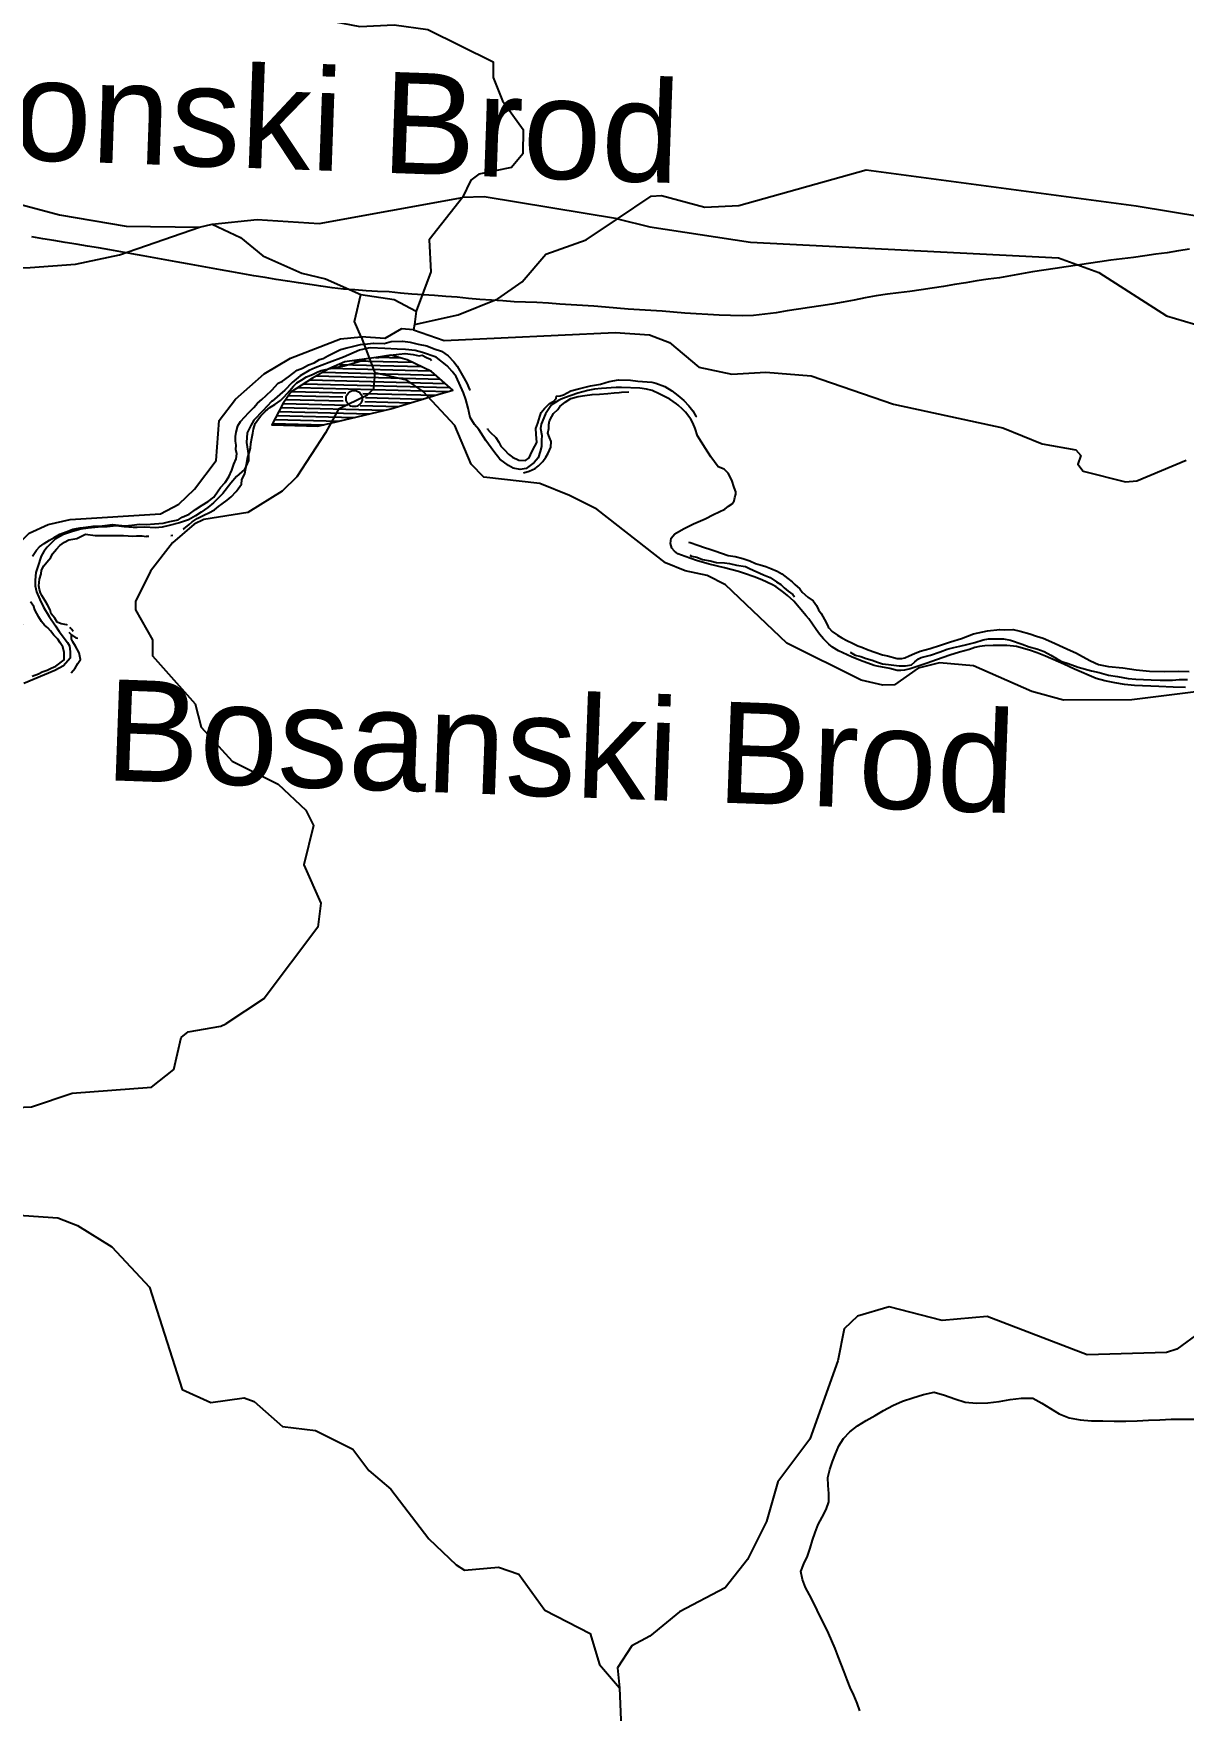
# Model space of a CAD drawing. Header units: metres. Extents: x 13.21 to 19.52, y 42.14 to 46.62.
# Drawn here: x 17.9286 to 18.1841, y 44.8493 to 45.2219 of the extents above; entities that cross this region are included whole.
import ezdxf

# ---------------------------------------------------------------- set-up
doc = ezdxf.new("R2010")
doc.units = ezdxf.units.M
doc.header["$MEASUREMENT"] = 0
for name, color, linetype in [('CESTE', 5, 'Continuous'), ('grad_ino', 252, 'Continuous'), ('hr', 9, 'Continuous'), ('naziv_ino', 252, 'Continuous'), ('naziv_veci', 1, 'Continuous'), ('PRUGE', 7, 'Continuous'), ('RIJEKE', 4, 'Continuous')]:
    doc.layers.add(name, color=color, linetype=linetype)
doc.styles.get("Standard").update_dxf_attribs({"font": 'arial.ttf'})

# ---------------------------------------------------------------- blocks, each defined once
blk = doc.blocks.new('*X54')
at = {"color": 0}
for p, q in [((17.99654, 45.14837), (18.01475, 45.14788)), ((17.99977, 45.14918), (18.01278, 45.14884)), ((18.0051, 45.14994), (18.01023, 45.1498)), ((17.98872, 45.14407), (18.02112, 45.14322)), ((17.99006, 45.14494), (18.02005, 45.14415)), ((17.99149, 45.1458), (18.01899, 45.14507)), ((17.99299, 45.14666), (18.01792, 45.146)), ((17.99457, 45.14752), (18.01673, 45.14693)), ((17.98468, 45.14058), (17.9974, 45.14024)), ((17.9853, 45.14146), (17.99734, 45.14115)), ((17.98605, 45.14234), (17.99799, 45.14203)), ((17.98738, 45.14321), (18.0207, 45.14233)), ((18.00179, 45.14193), (18.01794, 45.1415)), ((18.00235, 45.14101), (18.01518, 45.14067)), ((17.98267, 45.13703), (17.99989, 45.13658)), ((17.98313, 45.13792), (18.00327, 45.13739)), ((17.98359, 45.13881), (18.00665, 45.1382)), ((17.98407, 45.13969), (17.99835, 45.13932)), ((18.00115, 45.13925), (18.00966, 45.13902)), ((18.00219, 45.14012), (18.01242, 45.13985)), ((17.98176, 45.13525), (17.99312, 45.13496)), ((17.98222, 45.13614), (17.99651, 45.13577))]:
    blk.add_line(p, q, dxfattribs=at)

msp = doc.modelspace()

# ---------------------------------------------------------------- linework, layer by layer
at = {"layer": 'CESTE'}
for p, q in [((17.99207, 45.17966), (18.0239, 45.18545)), ((17.96546, 45.17882), (17.96826, 45.17953)), ((17.99345, 45.16741), (18.00133, 45.16388)), ((18.01358, 45.16018), (18.01328, 45.15723)), ((18.01328, 45.15723), (18.01302, 45.15603)), ((18.0014, 45.15447), (18.00441, 45.14647)), ((17.97024, 45.00132), (17.97132, 45.00189))]:
    msp.add_line(p, q, dxfattribs=at)
for points in [[(17.99376, 45.22487), (18.00111, 45.22344), (18.00872, 45.22382), (18.0162, 45.22279), (18.03071, 45.21561), (18.03069, 45.21212), (18.0328, 45.20693), (18.03738, 45.20052), (18.03734, 45.19516), (18.03478, 45.1921), (18.02752, 45.1906), (18.02578, 45.18926), (18.0239, 45.18545)], [(17.86354, 45.179), (17.87115, 45.17859), (17.90265, 45.19026), (17.90762, 45.19097), (17.91491, 45.18949), (17.92248, 45.18477), (17.93438, 45.18159), (17.94922, 45.1791), (17.96546, 45.17882)], [(18.05836, 45.18072), (18.06582, 45.18571), (18.06811, 45.18587), (18.07772, 45.18332), (18.08533, 45.18368), (18.11363, 45.19157), (18.17358, 45.18358), (18.20322, 45.17871), (18.20827, 45.179), (18.22273, 45.18222), (18.23761, 45.17975), (18.2462, 45.18065)], [(18.0239, 45.18545), (18.01648, 45.17607), (18.01685, 45.16892), (18.01358, 45.16018)], [(18.05836, 45.18072), (18.02871, 45.18559), (18.0239, 45.18545)], [(17.81334, 45.1565), (17.83559, 45.16023), (17.86211, 45.16648), (17.87705, 45.16867), (17.88969, 45.16956), (17.92782, 45.16988), (17.93792, 45.17066), (17.94767, 45.17267), (17.96546, 45.17882)], [(17.96826, 45.17953), (17.97832, 45.18055), (17.99207, 45.17966)], [(17.96826, 45.17953), (17.97458, 45.17655), (17.97953, 45.17245), (17.9882, 45.16867), (17.99345, 45.16741)], [(18.01328, 45.15723), (18.02295, 45.15938), (18.03173, 45.16296), (18.0372, 45.1667), (18.04241, 45.17284), (18.05142, 45.17603), (18.05836, 45.18072)], [(18.05836, 45.18072), (18.06555, 45.17894), (18.0879, 45.17552), (18.15629, 45.17206), (18.1653, 45.16881), (18.1803, 45.15915), (18.19433, 45.15501), (18.20195, 45.15476), (18.2273, 45.15595), (18.23997, 45.1556), (18.25726, 45.1527), (18.26909, 45.14944), (18.29122, 45.14544), (18.30642, 45.14486), (18.3343, 45.14584), (18.34443, 45.14529), (18.35902, 45.1422), (18.38269, 45.13573), (18.41316, 45.12998)], [(18.0014, 45.15447), (17.99991, 45.15789), (18.00133, 45.16388)], [(18.00133, 45.16388), (18.00874, 45.16278), (18.01358, 45.16018)], [(18.01302, 45.15603), (18.01038, 45.15623), (18.00666, 45.15411), (18.0014, 45.15447)], [(18.01302, 45.15603), (18.01985, 45.15368), (18.05785, 45.15542), (18.06542, 45.15492), (18.06988, 45.15326), (18.07645, 45.14778), (18.08374, 45.1462), (18.09133, 45.14667), (18.10141, 45.14584), (18.11963, 45.1395), (18.14395, 45.1343), (18.1527, 45.1307), (18.1602, 45.12935), (18.16129, 45.1281), (18.16065, 45.12623), (18.16178, 45.12463), (18.17124, 45.12225), (18.17376, 45.12251), (18.18472, 45.12706)], [(17.9644, 45.12066), (17.96919, 45.12698), (17.96988, 45.13591), (17.97348, 45.14065), (17.97985, 45.14625), (17.98566, 45.14972), (17.99678, 45.15405), (18.0014, 45.15447)], [(18.00441, 45.14647), (18.00414, 45.14293), (18.00269, 45.14143), (17.99638, 45.13842), (17.99349, 45.13315)], [(18.04771, 45.11927), (18.04108, 45.12191), (18.02866, 45.12328), (18.0258, 45.12618), (18.02217, 45.13481), (18.01518, 45.14232), (18.01156, 45.14486), (18.00441, 45.14647)], [(17.99349, 45.13315), (17.98707, 45.12337), (17.98387, 45.12017)], [(17.92613, 45.09052), (17.9225, 45.10098), (17.92465, 45.10799), (17.92761, 45.11088), (17.93189, 45.11281), (17.93673, 45.1139), (17.95685, 45.11514), (17.96085, 45.11731), (17.9644, 45.12066)], [(17.98387, 45.12017), (17.97623, 45.11549), (17.96643, 45.11393), (17.96433, 45.11289), (17.95945, 45.10874), (17.95459, 45.10244), (17.95126, 45.09566), (17.95127, 45.09387), (17.955, 45.08718), (17.95506, 45.08362), (17.96452, 45.07292), (17.96588, 45.06776), (17.97271, 45.0602), (17.98297, 45.05509), (17.98912, 45.04935), (17.99081, 45.04595), (17.98867, 45.03719), (17.99245, 45.02866), (17.99176, 45.02331), (17.97987, 45.00747), (17.97132, 45.00189)], [(18.1951, 45.07666), (18.17264, 45.07387), (18.15746, 45.07377), (18.15039, 45.07569), (18.13744, 45.08136), (18.1299, 45.08205), (18.12516, 45.08085), (18.1199, 45.07716), (18.11726, 45.07712), (18.1125, 45.07818), (18.09596, 45.08644), (18.08234, 45.09939), (18.07826, 45.1015), (18.07337, 45.1025), (18.06902, 45.10431), (18.05377, 45.11619), (18.04771, 45.11927)], [(17.9183, 44.98204), (17.92308, 44.98319), (17.92818, 44.98343), (17.93718, 44.98647), (17.95479, 44.98775), (17.95975, 44.9917), (17.96141, 44.9988), (17.96296, 45.00011), (17.97024, 45.00132)], [(17.9188, 44.95978), (17.93397, 44.95877), (17.93839, 44.95705), (17.94598, 44.95228), (17.9544, 44.94336), (17.96166, 44.92058), (17.96799, 44.91771), (17.97541, 44.91878), (17.97759, 44.91793), (17.98395, 44.91238), (17.99122, 44.91149), (17.99953, 44.90736), (18.00309, 44.90262), (18.00798, 44.8985), (18.01641, 44.88743), (18.02251, 44.88166), (18.02439, 44.88049), (18.03188, 44.88113), (18.0364, 44.87957), (18.0422, 44.87161), (18.05226, 44.86644), (18.05433, 44.85948), (18.05876, 44.85432)], [(18.18785, 44.93343), (18.18265, 44.92958), (18.18034, 44.92883), (18.1627, 44.92833), (18.14045, 44.93684), (18.1305, 44.93595), (18.11873, 44.93896), (18.11169, 44.93691), (18.10874, 44.93408), (18.10731, 44.92697), (18.10111, 44.90955), (18.09396, 44.90008), (18.09142, 44.89128), (18.08724, 44.88281), (18.08227, 44.87658), (18.07214, 44.87122), (18.06555, 44.86582), (18.06154, 44.86364), (18.05834, 44.85876), (18.05876, 44.85432)], [(18.05876, 44.85432), (18.05924, 44.84359), (18.06645, 44.83625), (18.06697, 44.83266), (18.06596, 44.83107), (18.05883, 44.82596), (18.05181, 44.81851), (18.04906, 44.81349), (18.04744, 44.8064), (18.04077, 44.79883), (18.03892, 44.79177), (18.03937, 44.77562), (18.03704, 44.76319), (18.04043, 44.75832), (18.04226, 44.75733), (18.06505, 44.75721), (18.08941, 44.75258), (18.09175, 44.73653), (18.08776, 44.72809)]]:
    msp.add_lwpolyline(points, dxfattribs=at)
at = {"layer": 'grad_ino'}
msp.add_lwpolyline([(17.99175, 45.13463), (18.00797, 45.13852), (18.0184, 45.14164), (18.02178, 45.14265), (18.01699, 45.1468), (18.0116, 45.14941), (18.00799, 45.15045), (18.0047, 45.14987), (17.99779, 45.1489), (17.9942, 45.14736), (17.9906, 45.14528), (17.98579, 45.14218), (17.98399, 45.13958), (17.98158, 45.13491)], close=True, dxfattribs=at)
msp.add_circle((17.99983, 45.14078), 0.0018, dxfattribs=at)
at = {"layer": 'hr'}
msp.add_lwpolyline([(18.18451, 45.07661), (18.18181, 45.07666), (18.17859, 45.07677), (18.17318, 45.07705), (18.17098, 45.07727), (18.16884, 45.0776), (18.16659, 45.07808), (18.1647, 45.0786), (18.15986, 45.08069), (18.15754, 45.08175), (18.15345, 45.08352), (18.15157, 45.08428), (18.14989, 45.08487), (18.14696, 45.08569), (18.14631, 45.08578), (18.14487, 45.08588), (18.14179, 45.08591), (18.13999, 45.08586), (18.13876, 45.08566), (18.13775, 45.08545), (18.13657, 45.08505), (18.1343, 45.08442), (18.13216, 45.08378), (18.12924, 45.08275), (18.12713, 45.08197), (18.12335, 45.08076), (18.12211, 45.08043), (18.12133, 45.08032), (18.12049, 45.08036), (18.11883, 45.0808), (18.11606, 45.08132), (18.11534, 45.0815), (18.11235, 45.08261), (18.11034, 45.0834), (18.10742, 45.08475), (18.10608, 45.08557), (18.10529, 45.0862), (18.10414, 45.08739), (18.10323, 45.08845), (18.10249, 45.08943), (18.10088, 45.09187), (18.10029, 45.09251), (18.0975, 45.09574), (18.09615, 45.09704), (18.09528, 45.09771), (18.09357, 45.09892), (18.09282, 45.09936), (18.09045, 45.10047), (18.0887, 45.1012), (18.08656, 45.10194), (18.08521, 45.10235), (18.08212, 45.10315), (18.0787, 45.10399), (18.0759, 45.10482), (18.07339, 45.10567), (18.07174, 45.10629), (18.07102, 45.10687), (18.07039, 45.10751), (18.0701, 45.10856), (18.07024, 45.10977), (18.07107, 45.11073), (18.07298, 45.11185), (18.07522, 45.11291), (18.0778, 45.11403), (18.07967, 45.11498), (18.08223, 45.11621), (18.08301, 45.11685), (18.08379, 45.11739), (18.08424, 45.11804), (18.08443, 45.11882), (18.08464, 45.11953), (18.08465, 45.12007), (18.08427, 45.12104), (18.08378, 45.12265), (18.08292, 45.1242), (18.08203, 45.12508), (18.08074, 45.12562), (18.07912, 45.12784), (18.0779, 45.12969), (18.07615, 45.1325), (18.07561, 45.13411), (18.07512, 45.1354), (18.07461, 45.13621), (18.07343, 45.13774), (18.07279, 45.1384), (18.07183, 45.13929), (18.07148, 45.13959), (18.06996, 45.14061), (18.06921, 45.14104), (18.0676, 45.14183), (18.06605, 45.14253), (18.0648, 45.14283), (18.0633, 45.14308), (18.05927, 45.14323), (18.05805, 45.14324), (18.05482, 45.14302), (18.0532, 45.14284), (18.05178, 45.14256), (18.04954, 45.14196), (18.04657, 45.14096), (18.04568, 45.14053), (18.04527, 45.14034), (18.0444, 45.13986), (18.0437, 45.13938), (18.04308, 45.13851), (18.04238, 45.1374), (18.0414, 45.13506), (18.04126, 45.13409), (18.04151, 45.13254), (18.04144, 45.13151), (18.04146, 45.13016), (18.0412, 45.12902), (18.04072, 45.12762), (18.03985, 45.12655), (18.03805, 45.1252), (18.03672, 45.12501), (18.03519, 45.12528), (18.03411, 45.12587), (18.03219, 45.12728), (18.03085, 45.12902), (18.02907, 45.13143), (18.02755, 45.13388), (18.02656, 45.13504), (18.02562, 45.13658), (18.02518, 45.13862), (18.02466, 45.14055), (18.02415, 45.14204), (18.02248, 45.14565), (18.02162, 45.14681), (18.02051, 45.14805), (18.01808, 45.15), (18.01501, 45.15102), (18.01336, 45.15145), (18.01123, 45.15167), (18.00942, 45.15177), (18.00664, 45.15192), (18.00345, 45.15208), (18.00296, 45.15197), (18.00105, 45.15152), (17.99749, 45.14996), (17.9943, 45.14878), (17.99119, 45.14757), (17.98986, 45.14701), (17.98784, 45.14582), (17.98609, 45.14435), (17.98446, 45.14263), (17.98159, 45.14019), (17.9815, 45.1401), (17.97954, 45.13807), (17.97755, 45.13594), (17.97685, 45.1348), (17.97605, 45.13315), (17.97592, 45.13104), (17.9764, 45.12816), (17.97633, 45.12702), (17.9755, 45.12502), (17.97368, 45.12344), (17.97242, 45.12198), (17.97065, 45.11965), (17.96973, 45.11869), (17.96859, 45.11764), (17.96731, 45.1166), (17.96587, 45.11555), (17.96457, 45.11469), (17.96302, 45.11384), (17.96102, 45.11315), (17.95872, 45.11257), (17.95717, 45.11222), (17.95572, 45.11209), (17.95329, 45.11219), (17.95165, 45.11212), (17.95072, 45.11213), (17.94877, 45.11227), (17.94693, 45.11249), (17.94495, 45.11231), (17.943, 45.11221), (17.94074, 45.11198), (17.93912, 45.11175), (17.93727, 45.11126), (17.93523, 45.11054), (17.93342, 45.10953), (17.93265, 45.10882), (17.93166, 45.10778), (17.93088, 45.10679), (17.93029, 45.10576), (17.92957, 45.10348), (17.92914, 45.10211), (17.92897, 45.1004), (17.92899, 45.09914), (17.92929, 45.09784), (17.92997, 45.09613), (17.93083, 45.09444), (17.9321, 45.09237), (17.93351, 45.09027), (17.93428, 45.08903), (17.93614, 45.08656), (17.93656, 45.08581), (17.93675, 45.08452), (17.93676, 45.0831), (17.93523, 45.08139), (17.93335, 45.08039), (17.92648, 45.07748)], dxfattribs=at)
at = {"layer": 'PRUGE'}
for points in [[(18.18543, 45.17398), (18.18295, 45.17357), (18.18047, 45.17316), (18.17796, 45.17288), (18.17548, 45.17252), (18.173, 45.17212), (18.17048, 45.17185), (18.16798, 45.17152), (18.1655, 45.17113), (18.16302, 45.17075), (18.16054, 45.17038), (18.15805, 45.17001), (18.15556, 45.16964), (18.15306, 45.16928), (18.15058, 45.16891), (18.1481, 45.16849), (18.14565, 45.16803), (18.14319, 45.16756), (18.14069, 45.16727), (18.1382, 45.1669), (18.13574, 45.16646), (18.13325, 45.16608), (18.13077, 45.1657), (18.12829, 45.1653), (18.12579, 45.16495), (18.1233, 45.16459), (18.12081, 45.16424), (18.1183, 45.16397), (18.11581, 45.16362), (18.11334, 45.16318), (18.1109, 45.16267), (18.10845, 45.1622), (18.10599, 45.16175), (18.1035, 45.16138), (18.10102, 45.16101), (18.09853, 45.16064), (18.09605, 45.16024), (18.09357, 45.15984), (18.09108, 45.15949), (18.08855, 45.15925), (18.08602, 45.15918), (18.08348, 45.15924), (18.08094, 45.15933), (18.0784, 45.15944), (18.07586, 45.15958), (18.07334, 45.15978), (18.07081, 45.15999), (18.06829, 45.16019), (18.06576, 45.16035), (18.06322, 45.16049), (18.06068, 45.16064), (18.05817, 45.16088), (18.05565, 45.16111), (18.05311, 45.1613), (18.05058, 45.16144), (18.04805, 45.16159), (18.04552, 45.16174), (18.04299, 45.16195), (18.04045, 45.16209), (18.03792, 45.16218), (18.03538, 45.16229), (18.03285, 45.16246), (18.03032, 45.16265), (18.02778, 45.16276), (18.02526, 45.16299), (18.02275, 45.16327), (18.02023, 45.16347), (18.01769, 45.16365), (18.01516, 45.16383), (18.01263, 45.16395), (18.0101, 45.16417), (18.0076, 45.16447), (18.00506, 45.16455), (18.00253, 45.1647), (18, 45.16492), (17.99747, 45.16508), (17.99496, 45.16535), (17.99247, 45.16571), (17.98998, 45.16608), (17.98749, 45.16646), (17.985, 45.16685), (17.98253, 45.16724), (17.98005, 45.16765), (17.97758, 45.16807), (17.97511, 45.16849), (17.97264, 45.16892), (17.97017, 45.16935), (17.9677, 45.16979), (17.96524, 45.17024), (17.96278, 45.17069), (17.96031, 45.17115), (17.95786, 45.1716), (17.95539, 45.17206), (17.95294, 45.17251), (17.95047, 45.17296), (17.94801, 45.1734), (17.94554, 45.17383), (17.94306, 45.17426), (17.94059, 45.17466), (17.93811, 45.17507), (17.93563, 45.17548), (17.93315, 45.17587), (17.93068, 45.17628), (17.9282, 45.17671)], [(18.11221, 44.84923), (18.1116, 44.85096), (18.11082, 44.85269), (18.11006, 44.8544), (18.1094, 44.85613), (18.10872, 44.85787), (18.10803, 44.85959), (18.10735, 44.86132), (18.10667, 44.86305), (18.10598, 44.86479), (18.10522, 44.8665), (18.1044, 44.8682), (18.10355, 44.86989), (18.10271, 44.87158), (18.10187, 44.87328), (18.10102, 44.87497), (18.10013, 44.87665), (18.09942, 44.87839), (18.09908, 44.88016), (18.09976, 44.88189), (18.10053, 44.8836), (18.10118, 44.88534), (18.10166, 44.88711), (18.10223, 44.88886), (18.10293, 44.89059), (18.10383, 44.89227), (18.10468, 44.89396), (18.10532, 44.89569), (18.10532, 44.89749), (18.10517, 44.89929), (18.1051, 44.90109), (18.10554, 44.90286), (18.10613, 44.90461), (18.10681, 44.90633), (18.1075, 44.90807), (18.10853, 44.90971), (18.10993, 44.9112), (18.11166, 44.91252), (18.11357, 44.9137), (18.11556, 44.91481), (18.11748, 44.91598), (18.1195, 44.91707), (18.12165, 44.91801), (18.12395, 44.91876), (18.12631, 44.91949), (18.12869, 44.92001), (18.12869, 44.92001), (18.13102, 44.91937), (18.1333, 44.91851), (18.1356, 44.91777), (18.13812, 44.91758), (18.14065, 44.91767), (18.14316, 44.91793), (18.14562, 44.91837), (18.14814, 44.91869), (18.14814, 44.91869), (18.15065, 44.91868), (18.15265, 44.91761), (18.15455, 44.91637), (18.1565, 44.91524), (18.15872, 44.91435), (18.16111, 44.91384), (18.16366, 44.91368), (18.16619, 44.91362), (18.16872, 44.9136), (18.17125, 44.91361), (18.17378, 44.91367), (18.1763, 44.91379), (18.17883, 44.91391), (18.18135, 44.914), (18.18389, 44.91403), (18.18642, 44.91404)]]:
    msp.add_lwpolyline(points, dxfattribs=at)
at = {"layer": 'RIJEKE'}
for points in [[(17.92835, 45.10579), (17.92925, 45.10711), (17.92993, 45.10782), (17.93097, 45.10858), (17.93217, 45.10932), (17.93318, 45.10994), (17.93442, 45.11063), (17.93582, 45.11115), (17.93737, 45.11178), (17.93899, 45.11204), (17.94023, 45.11221), (17.94185, 45.11245), (17.94389, 45.11253), (17.94616, 45.11278), (17.94616, 45.11278), (17.94891, 45.11251), (17.95043, 45.11266), (17.95214, 45.11284), (17.95363, 45.11283), (17.95548, 45.11291), (17.95643, 45.11298), (17.95744, 45.11312), (17.95886, 45.11347), (17.96073, 45.11381), (17.96166, 45.11441), (17.96316, 45.11509), (17.96458, 45.11613), (17.96608, 45.1171), (17.96741, 45.11787), (17.96863, 45.11884), (17.96959, 45.12024), (17.97012, 45.12103), (17.97115, 45.12216), (17.97197, 45.12339), (17.97263, 45.12488), (17.9731, 45.12617), (17.97362, 45.12737), (17.9738, 45.12853), (17.97355, 45.12946), (17.97359, 45.13045), (17.97349, 45.13134), (17.97351, 45.13233), (17.97365, 45.13334), (17.97398, 45.13469), (17.97457, 45.13566), (17.97555, 45.13672), (17.97634, 45.13761), (17.97752, 45.1388), (17.97839, 45.13978), (17.97931, 45.14056), (17.98029, 45.14148), (17.98154, 45.14261), (17.98294, 45.14417), (17.98392, 45.14467), (17.98528, 45.14558), (17.98717, 45.14709), (17.98835, 45.14751), (17.98972, 45.14828), (17.99096, 45.14874), (17.99212, 45.14944), (17.99292, 45.14969), (17.99396, 45.15029), (17.99603, 45.15127), (17.99678, 45.15171), (17.99821, 45.15205), (17.9995, 45.15237), (18.00125, 45.15275), (18.00208, 45.15284), (18.00419, 45.15306), (18.00419, 45.15306), (18.00652, 45.15299), (18.00808, 45.15342), (18.01063, 45.15356), (18.01063, 45.15356), (18.01225, 45.15328), (18.01406, 45.15284), (18.01595, 45.15246), (18.01763, 45.1518), (18.01922, 45.15134), (18.0207, 45.15027), (18.02196, 45.14897), (18.02276, 45.14799), (18.02389, 45.14592), (18.02486, 45.14422), (18.02547, 45.14276)], [(17.96201, 45.11186), (17.96315, 45.11277), (17.96388, 45.1134), (17.96493, 45.11414), (17.96662, 45.11495), (17.96757, 45.11536), (17.96882, 45.11603), (17.96967, 45.1168), (17.97052, 45.11737), (17.97163, 45.11822), (17.97252, 45.11894), (17.97366, 45.1201), (17.97408, 45.12072), (17.97481, 45.12173), (17.97491, 45.12274), (17.97554, 45.12413), (17.97589, 45.12613), (17.97613, 45.12748), (17.97682, 45.12977), (17.97692, 45.1308), (17.97713, 45.13194), (17.9773, 45.13305), (17.97745, 45.13395), (17.97788, 45.13522), (17.97857, 45.13625), (17.97908, 45.1369), (17.98014, 45.13799), (17.98113, 45.13877), (17.98219, 45.13947), (17.98345, 45.14038), (17.98432, 45.14118), (17.98553, 45.14259), (17.98635, 45.14352), (17.98713, 45.14428), (17.98818, 45.14496), (17.98923, 45.14563), (17.99061, 45.14609), (17.99165, 45.14667), (17.99253, 45.14699), (17.99528, 45.14762), (17.9976, 45.14806)], [(17.9976, 45.14806), (17.99936, 45.14856), (18.00066, 45.14893), (18.00133, 45.14912), (18.00237, 45.14946)], [(18.00467, 45.14983), (18.00598, 45.14997), (18.00793, 45.15045), (18.00974, 45.15063), (18.01117, 45.15076), (18.01117, 45.15076), (18.01296, 45.1506), (18.01427, 45.15025), (18.01493, 45.15041), (18.01493, 45.15041), (18.01593, 45.14993), (18.01677, 45.14954), (18.01703, 45.14926)], [(18.02945, 45.13395), (18.03009, 45.13328), (18.03128, 45.13214), (18.03198, 45.13108), (18.03244, 45.13021), (18.03323, 45.12937), (18.03415, 45.12842), (18.03505, 45.12773), (18.03646, 45.12706), (18.03788, 45.12699), (18.03873, 45.12763), (18.03932, 45.12894), (18.04, 45.13018), (18.04039, 45.13098), (18.04024, 45.13283), (18.04021, 45.13409), (18.04064, 45.13533), (18.04109, 45.13681), (18.04142, 45.1377), (18.04215, 45.13854), (18.04322, 45.13969), (18.04425, 45.1403), (18.04472, 45.14088), (18.0448, 45.14129), (18.04558, 45.14138), (18.04634, 45.14162), (18.04796, 45.14252), (18.04995, 45.14304), (18.05237, 45.14359), (18.05458, 45.14397), (18.05649, 45.14455), (18.05857, 45.1449), (18.06127, 45.14488), (18.06127, 45.14488), (18.06284, 45.14467), (18.06595, 45.14445), (18.06686, 45.1442), (18.06883, 45.14346), (18.07041, 45.14251), (18.07178, 45.14148), (18.07307, 45.14035), (18.07422, 45.13914), (18.07507, 45.13803), (18.07577, 45.13689)], [(18.02547, 45.14276), (18.02559, 45.14265)], [(18.03746, 45.12428), (18.03875, 45.12467), (18.04005, 45.1252), (18.04078, 45.12581), (18.04177, 45.1268), (18.04241, 45.12773), (18.04293, 45.12865), (18.04353, 45.13001), (18.04363, 45.13122), (18.04321, 45.13212), (18.04289, 45.1331), (18.0431, 45.13412), (18.04309, 45.13499), (18.04323, 45.13582), (18.04379, 45.13677), (18.04414, 45.13743), (18.04508, 45.13837), (18.04555, 45.13903), (18.04669, 45.13994), (18.04798, 45.14078), (18.04961, 45.14121), (18.0511, 45.14143), (18.05271, 45.14168), (18.05437, 45.14178), (18.05623, 45.14191), (18.05759, 45.14202), (18.05871, 45.14214)], [(18.05871, 45.14214), (18.05927, 45.14216), (18.06085, 45.14224)], [(18.076, 45.13666), (18.07577, 45.13689)], [(18.02937, 45.1341), (18.02945, 45.13395)], [(17.93611, 45.09057), (17.93599, 45.09048), (17.93473, 45.09069), (17.93384, 45.09111), (17.93332, 45.09195), (17.93253, 45.09297), (17.93233, 45.09387), (17.93174, 45.09492), (17.93122, 45.09582), (17.93044, 45.09704), (17.93016, 45.09759), (17.92994, 45.09832), (17.92978, 45.0992), (17.92996, 45.10066), (17.93027, 45.10181), (17.93034, 45.10264), (17.9309, 45.1036), (17.93158, 45.10444), (17.93243, 45.10543), (17.9328, 45.10631), (17.93371, 45.10733), (17.93447, 45.1081), (17.93547, 45.10885), (17.93644, 45.10939), (17.93826, 45.10971), (17.94015, 45.11067), (17.94015, 45.11067), (17.94232, 45.11034), (17.944, 45.11035), (17.94546, 45.11035), (17.94682, 45.11037), (17.94857, 45.11036), (17.94857, 45.11036), (17.95064, 45.11021), (17.95154, 45.11029), (17.95154, 45.11029), (17.95271, 45.11024), (17.9536, 45.11014)], [(17.96182, 45.11178), (17.96201, 45.11186)], [(17.9542, 45.11014), (17.9536, 45.11014)], [(17.95914, 45.11034), (17.95956, 45.1104)], [(18.07409, 45.10888), (18.07449, 45.10876), (18.0762, 45.10817), (18.07766, 45.10771), (18.07885, 45.10735), (18.07998, 45.10698), (18.08147, 45.10645), (18.08293, 45.10594), (18.08452, 45.10566), (18.08616, 45.10526), (18.08773, 45.10473), (18.089, 45.10413), (18.09005, 45.10384), (18.09127, 45.10347), (18.09241, 45.10304), (18.09383, 45.1024), (18.09486, 45.10181), (18.09618, 45.10077), (18.09716, 45.10006), (18.09778, 45.09943), (18.09882, 45.09847), (18.0994, 45.09774), (18.10067, 45.09663), (18.10182, 45.09582), (18.10256, 45.09478), (18.10297, 45.09385), (18.10357, 45.09305), (18.104, 45.09232), (18.10471, 45.09102), (18.10518, 45.09008)], [(18.07439, 45.10601), (18.07478, 45.10577)], [(18.07478, 45.10577), (18.07599, 45.1055), (18.07725, 45.10504), (18.07894, 45.10472), (18.08037, 45.10432), (18.08212, 45.1043), (18.08212, 45.1043), (18.08325, 45.10415), (18.08476, 45.10378), (18.0868, 45.10347), (18.08764, 45.103), (18.09082, 45.10161), (18.09223, 45.10101), (18.09364, 45.10007), (18.09465, 45.09945), (18.09536, 45.09869), (18.0963, 45.09795), (18.0973, 45.09723), (18.09766, 45.0967)], [(17.92833, 45.07913), (17.92969, 45.07959), (17.93054, 45.08005), (17.93165, 45.08043), (17.93249, 45.08086), (17.93359, 45.08129), (17.93538, 45.08271), (17.93539, 45.08434), (17.93515, 45.08562), (17.93454, 45.08647), (17.93402, 45.0873), (17.93309, 45.08822), (17.93239, 45.08914), (17.93179, 45.08981), (17.93104, 45.09045), (17.93036, 45.09122), (17.92976, 45.09218), (17.92933, 45.09305), (17.92887, 45.09382), (17.92865, 45.09454), (17.92794, 45.09558)], [(17.93701, 45.08828), (17.9365, 45.08882)], [(17.93739, 45.08901), (17.93709, 45.08943), (17.93692, 45.08968), (17.93675, 45.08998)], [(17.93697, 45.07982), (17.93786, 45.08089), (17.93847, 45.08191), (17.93904, 45.08279), (17.93873, 45.08425), (17.93792, 45.08577), (17.93734, 45.08669), (17.93707, 45.08731), (17.93701, 45.08828)], [(17.93701, 45.08828), (17.93798, 45.08765), (17.93848, 45.08754)], [(18.10518, 45.09008), (18.10531, 45.08985)], [(18.10531, 45.08985), (18.10607, 45.08902), (18.10722, 45.08819), (18.1082, 45.08762), (18.10933, 45.08702), (18.11058, 45.0864), (18.11171, 45.08584), (18.11261, 45.08552), (18.11403, 45.08492), (18.11552, 45.08445), (18.1172, 45.08381), (18.11837, 45.08358), (18.1205, 45.08304), (18.12154, 45.08299), (18.12219, 45.08317), (18.12317, 45.08359), (18.12434, 45.08413), (18.12559, 45.08466), (18.12783, 45.08526), (18.13008, 45.086), (18.13234, 45.08672), (18.13478, 45.08747), (18.13746, 45.08847), (18.14055, 45.08918), (18.14327, 45.08944), (18.14327, 45.08944), (18.14442, 45.08937), (18.14622, 45.08948), (18.14622, 45.08948), (18.1478, 45.08912), (18.14993, 45.08848), (18.15145, 45.08802), (18.15291, 45.08753), (18.15478, 45.08673), (18.15817, 45.08518), (18.1603, 45.08418), (18.16165, 45.08345), (18.16346, 45.08247), (18.16518, 45.08171), (18.16744, 45.08124), (18.17061, 45.08096), (18.17358, 45.08054), (18.17656, 45.08024), (18.17983, 45.0801), (18.18288, 45.08019), (18.18538, 45.08017)], [(18.11003, 45.08441), (18.11112, 45.08375), (18.11244, 45.08347), (18.11357, 45.083), (18.1149, 45.08264), (18.11613, 45.08222), (18.11725, 45.08186), (18.11855, 45.08167), (18.12091, 45.08137), (18.12233, 45.08136), (18.1237, 45.08159), (18.12441, 45.08231), (18.12524, 45.08298), (18.12578, 45.08323), (18.12789, 45.08379), (18.13003, 45.08447), (18.13162, 45.08507), (18.13306, 45.0855), (18.13441, 45.08575), (18.13596, 45.08616), (18.13771, 45.0866), (18.1396, 45.08714), (18.14077, 45.08736), (18.14249, 45.08741), (18.1441, 45.0874), (18.1441, 45.0874), (18.14568, 45.0871), (18.14823, 45.08619), (18.14978, 45.08565), (18.1515, 45.08516), (18.15314, 45.08455), (18.15461, 45.08378), (18.15588, 45.08302), (18.15706, 45.08234), (18.15848, 45.08191), (18.16071, 45.08112), (18.16364, 45.0803), (18.16539, 45.07989), (18.16742, 45.07934), (18.16942, 45.07904), (18.17182, 45.07855), (18.17354, 45.0784), (18.17691, 45.07832), (18.17691, 45.07832), (18.17895, 45.07824), (18.18163, 45.07821), (18.18316, 45.07833), (18.185, 45.07836)]]:
    msp.add_lwpolyline(points, dxfattribs=at)

# ---------------------------------------------------------------- block references
at = {"layer": 'grad_ino'}
msp.add_blockref('*X54', (0, 0), dxfattribs=at)

# ---------------------------------------------------------------- texts
at = {"layer": 'naziv_ino'}
msp.add_text('Bosanski Brod', height=0.0224579, rotation=357.9116, dxfattribs=at).set_placement((17.94426, 45.05601))
at = {"layer": 'naziv_veci', "insert": (17.86357, 45.2185), "char_height": 0.0224579, "width": 0.2807235, "attachment_point": 1, "rotation": 357.9631}
msp.add_mtext('{\\fArial CE|b0|i0|c238|p34;Slavonski Brod}  ', dxfattribs=at)

doc.saveas('drawing.dxf')
